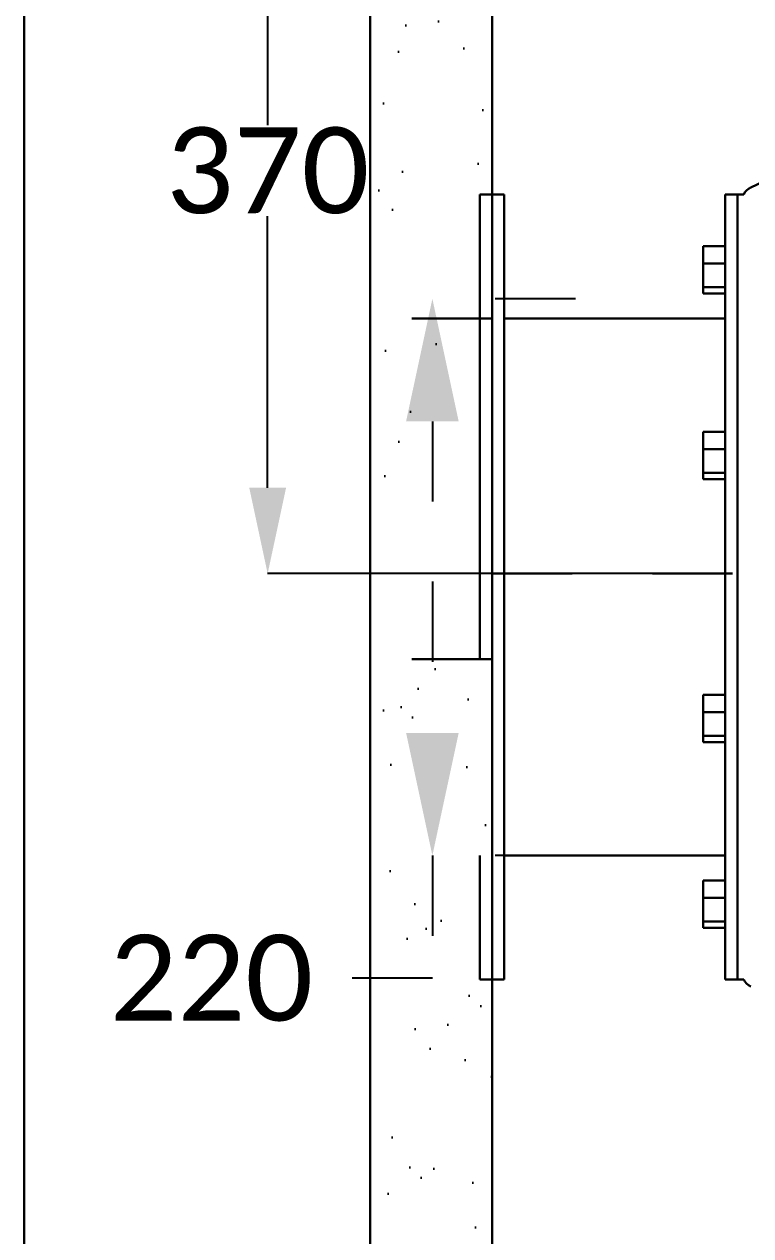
# Model space of a CAD drawing. Header units: millimetres. Extents: x 13935 to 21534, y -198 to 9202.
# Drawn here: x 19474.6 to 19770.7, y 7006.7 to 7500.6 of the extents above; entities that cross this region are included whole.
import ezdxf

# ---------------------------------------------------------------- set-up
doc = ezdxf.new("R2010")
doc.units = ezdxf.units.MM
doc.header["$LTSCALE"] = 326.7
doc.header["$PDMODE"] = 3
doc.header["$PDSIZE"] = 8
doc.linetypes.add('DASHED', pattern=[0.2, 0.1, -0.1])
doc.layers.get('0').update_dxf_attribs({"linetype": 'CONTINUOUS'})
doc.layers.get('Defpoints').update_dxf_attribs({"linetype": 'CONTINUOUS'})
doc.styles.get("Standard").update_dxf_attribs({"font": 'calibri.ttf'})
doc.dimstyles.new('DIMSTYLE_1', dxfattribs={"dimtxt": 40, "dimasz": 35, "dimexe": 0.08, "dimexo": 1, "dimgap": 1, "dimtad": 1, "dimdsep": 46, "dimtxsty": 'Standard', "dimblk": '_FILLED', "dimblk1": '_FILLED', "dimblk2": '_FILLED', "dimcen": 0.09, "dimazin": 2, "dimtp": 0.01, "dimtm": 0.01, "dimtfac": 1, "dimtofl": 0, "dimtmove": 0, "dimatfit": 3, "dimldrblk": '_FILLED', "dimfxl": 1, "dimtolj": 1, "dimarcsym": 0})
doc.dimstyles.get("Standard").update_dxf_attribs({"dimtxt": 35, "dimasz": 35, "dimexe": 0.08, "dimexo": 1, "dimtad": 1, "dimdsep": 46, "dimtxsty": 'Standard', "dimblk": '_FILLED', "dimblk1": '_FILLED', "dimblk2": '_FILLED', "dimcen": 0.09, "dimazin": 2, "dimtol": 1, "dimtp": 0.01, "dimtm": 0.01, "dimtfac": 1, "dimtofl": 0, "dimtmove": 0, "dimatfit": 3, "dimldrblk": '_FILLED', "dimfxl": 1, "dimtolj": 1, "dimarcsym": 0})

# ---------------------------------------------------------------- blocks, each defined once
blk = doc.blocks.new('_FILLED')
at = {"color": 0, "linetype": 'ByBlock'}
blk.add_solid([(0, 0), (-1, 0.2143), (-1, -0.2143)], dxfattribs=at)
blk = doc.blocks.new('*D2246')
at = {"color": 0, "linetype": 'Continuous', "lineweight": -2}
for p, q in [((20377.22, 7181.89), (20377.22, 6881.92)), ((19665.22, 7096.89), (19665.22, 6881.92)), ((19700.22, 6882), (20342.22, 6882))]:
    blk.add_line(p, q, dxfattribs=at)
at = {"layer": 'Defpoints', "color": 0}
for p in [(20377.22, 7182.89), (19665.22, 7097.89), (20377.22, 6882)]:
    blk.add_point(p, dxfattribs=at)
at = {"color": 0, "linetype": 'ByBlock', "lineweight": -2, "xscale": 35, "yscale": 35, "zscale": 35, "rotation": 180}
blk.add_blockref('_FILLED', (19665.22, 6882), dxfattribs=at)
at = {"color": 0, "linetype": 'ByBlock', "lineweight": -2, "xscale": 35, "yscale": 35, "zscale": 35}
blk.add_blockref('_FILLED', (20377.22, 6882), dxfattribs=at)
at = {"color": 0, "lineweight": 30, "insert": (20028.53, 6936.33), "char_height": 40, "attachment_point": 2, "line_spacing_factor": 0.9}
blk.add_mtext('\\A1;\\A1;715', dxfattribs=at)
blk = doc.blocks.new('*D2248')
at = {"color": 0, "linetype": 'Continuous', "lineweight": -2}
for p, q in [((19843.52, 7654.61), (19573.73, 7654.61)), ((19573.81, 7619.61), (19573.81, 7459.43)), ((19573.81, 7311.61), (19573.81, 7422.32)), ((19737.43, 7276.61), (19573.73, 7276.61))]:
    blk.add_line(p, q, dxfattribs=at)
at = {"layer": 'Defpoints', "color": 0}
for p in [(19573.81, 7654.61), (19844.52, 7654.61), (19738.43, 7276.61)]:
    blk.add_point(p, dxfattribs=at)
at = {"color": 0, "linetype": 'ByBlock', "lineweight": -2, "xscale": 35, "yscale": 35, "zscale": 35}
for p, rotation in [((19573.81, 7654.61), 90), ((19573.81, 7276.61), 270)]:
    blk.add_blockref('_FILLED', p, dxfattribs=dict(at, rotation=rotation))
at = {"color": 0, "lineweight": 30, "insert": (19573.81, 7440.87), "char_height": 35, "attachment_point": 5}
blk.add_mtext('\\A1;370', dxfattribs=at)
blk = doc.blocks.new('*D2250')
at = {"color": 0, "linetype": 'DASHED', "lineweight": -2}
for p, q in [((19699.22, 7388.67), (19640.85, 7388.67)), ((19640.93, 7338.67), (19640.93, 7211.67)), ((19699.22, 7161.67), (19640.85, 7161.67)), ((19640.93, 7161.67), (19640.93, 7111.67)), ((19640.93, 7111.67), (19590.93, 7111.67))]:
    blk.add_line(p, q, dxfattribs=at)
at = {"layer": 'Defpoints', "color": 0}
for p in [(19700.22, 7388.67), (19640.93, 7161.67), (19700.22, 7161.67)]:
    blk.add_point(p, dxfattribs=at)
at = {"color": 0, "linetype": 'ByBlock', "lineweight": -2, "xscale": 50, "yscale": 50, "zscale": 50}
for p, rotation in [((19640.93, 7388.67), 90), ((19640.93, 7161.67), 270)]:
    blk.add_blockref('_FILLED', p, dxfattribs=dict(at, rotation=rotation))
at = {"color": 0, "lineweight": 30, "insert": (19550.88, 7111.67), "char_height": 35, "attachment_point": 5}
blk.add_mtext('\\A1;220', dxfattribs=at)

msp = doc.modelspace()

# ---------------------------------------------------------------- hatches: boundary and pattern name
at = {"linetype": 'ByBlock', "lineweight": 30}
h = msp.add_hatch(dxfattribs=at)
h.set_pattern_fill('AR-SAND', color=256)
h.set_pattern_definition([(37.5, (7820.81, 5353.38), (-1.60003, 48.94132), [0, -38.608, 0, -43.18, 0, -41.275]), (7.5, (7820.81, 5353.38), (44.95233, 71.6825), [0, -20.828, 0, -34.798, 0, -13.335]), (327.5, (7789.57, 5353.38), (79.09924, 0.14372), [0, -12.7, 0, -45.72, 0, -59.69]), (317.5, (7789.57, 5353.38), (76.35565, 22.29293), [0, -6.35, 0, -29.972, 0, -34.29])])
edge = h.paths.add_edge_path()
edge.add_line((19615.59053, 7248.72751), (19615.59053, 7711.61514))
edge.add_line((19665.222, 7661.61514), (19615.59053, 7661.61514))
edge.add_line((19665.222, 7380.67139), (19615.59053, 7380.67139))
edge.add_line((19665.222, 7526.1766), (19665.222, 7661.61514))
edge.add_line((19665.222, 7661.61514), (19665.222, 7438.1766))
h = msp.add_hatch(dxfattribs=at)
h.set_pattern_fill('AR-SAND', color=256)
h.set_pattern_definition([(37.5, (7820.81, 5338.375), (-1.60003, 48.94132), [0, -38.608, 0, -43.18, 0, -41.275]), (7.5, (7820.81, 5338.375), (44.95233, 71.6825), [0, -20.828, 0, -34.798, 0, -13.335]), (327.5, (7789.57, 5338.375), (79.09924, 0.14372), [0, -12.7, 0, -45.72, 0, -59.69]), (317.5, (7789.57, 5338.375), (76.35565, 22.29293), [0, -6.35, 0, -29.972, 0, -34.29])])
edge = h.paths.add_edge_path()
edge.add_line((19615.59053, 6671.103), (19615.59053, 7241.7223))
edge.add_line((19660.222, 7111.17139), (19665.222, 7111.17139))
edge.add_line((19665.222, 6671.103), (19615.59053, 6671.103))
edge.add_line((19665.222, 7241.7223), (19615.59053, 7241.7223))
edge.add_line((19660.222, 7161.7223), (19660.222, 7111.17139))
edge.add_line((19665.222, 6671.103), (19665.222, 7241.7223))

# ---------------------------------------------------------------- linework, layer by layer
for p, q in [((19615.59053, 7241.7223), (19615.59053, 7704.60993)), ((19665.222, 7654.60993), (19665.222, 7431.17139)), ((19660.222, 7380.76717), (19660.222, 7431.17139)), ((19660.222, 7356.60993), (19660.222, 7241.7223)), ((19615.59053, 7241.7223), (19615.59053, 6751.103)), ((19665.222, 6751.103), (19665.222, 7191.17139)), ((19660.222, 7161.7223), (19660.222, 7111.17139))]:
    msp.add_line(p, q, dxfattribs=at)
at = {"color": 0, "linetype": 'Continuous', "lineweight": 30}
for p, q in [((19823.36059, 7459.02924), (19770.6546, 7434.07649)), ((19665.222, 7431.17139), (19665.222, 7111.17139)), ((19670.222, 7431.17139), (19665.222, 7431.17139)), ((19670.222, 7111.17139), (19670.222, 7431.17139)), ((19760.222, 7431.17139), (19760.222, 7111.17139)), ((19760.222, 7431.17139), (19767.78334, 7431.17139)), ((19765.222, 7431.17139), (19765.222, 7111.17252)), ((19751.222, 7410.17378), (19751.222, 7390.85526)), ((19751.222, 7410.17378), (19760.222, 7410.17378)), ((19751.222, 7403.10271), (19760.222, 7403.10271)), ((19751.222, 7393.44345), (19760.222, 7393.44345)), ((19751.222, 7390.85526), (19760.222, 7390.85526)), ((19670.222, 7380.67139), (19760.222, 7380.67139)), ((19751.222, 7334.40632), (19751.222, 7315.08781)), ((19751.222, 7334.40632), (19760.222, 7334.40632)), ((19751.222, 7327.33526), (19760.222, 7327.33526)), ((19751.222, 7317.676), (19760.222, 7317.676)), ((19751.222, 7315.08781), (19760.222, 7315.08781)), ((19751.222, 7227.25496), (19751.222, 7207.93645)), ((19751.222, 7227.25496), (19760.222, 7227.25496)), ((19751.222, 7220.1839), (19760.222, 7220.1839)), ((19751.222, 7210.52464), (19760.222, 7210.52464)), ((19751.222, 7207.93645), (19760.222, 7207.93645)), ((19670.222, 7161.67139), (19760.222, 7161.67139)), ((19751.222, 7151.48751), (19751.222, 7132.16899)), ((19751.222, 7151.48751), (19760.222, 7151.48751)), ((19751.222, 7144.41644), (19760.222, 7144.41644)), ((19751.222, 7134.75718), (19760.222, 7134.75718)), ((19751.222, 7132.16899), (19760.222, 7132.16899)), ((19670.222, 7111.17139), (19665.222, 7111.17139)), ((19760.222, 7111.17139), (19767.78282, 7111.17139))]:
    msp.add_line(p, q, dxfattribs=at)
at = {"linetype": 'DASHED', "lineweight": 30}
for p, q in [((19665.222, 7431.17139), (19660.222, 7431.17139)), ((19665.222, 7380.67139), (19615.59053, 7380.67139)), ((19665.222, 7241.7223), (19615.59053, 7241.7223)), ((19660.222, 7111.17139), (19665.222, 7111.17139))]:
    msp.add_line(p, q, dxfattribs=at)
at = {"lineweight": 30}
msp.add_line((19660.222, 7431.17139), (19660.222, 7276.60993), dxfattribs=at)
at = {"color": 0, "linetype": 'DASHED', "lineweight": 30}
msp.add_line((19665.222, 7276.60993), (20397.1993, 7276.60993), dxfattribs=at)
at = {"lineweight": 30}
msp.add_lwpolyline([(19474.6264, 7978.7859), (21242.39745, 7978.7859), (21242.39745, 6513.94669), (19474.6264, 6513.94669)], close=True, dxfattribs=at)
at = {"color": 0, "linetype": 'Continuous', "lineweight": 30}
msp.add_lwpolyline([(19615.59053, 7380.76717), (19615.59053, 6671.103), (19665.222, 6671.103), (19665.222, 7431.17139)], dxfattribs=at)
msp.add_arc((19773.222, 7113.68924), 6, 204.8394745, 244.6655885, dxfattribs=at)
msp.add_open_spline([(19770.6546, 7434.07613), (19769.42344, 7433.49326), (19768.34981, 7432.41026), (19767.77741, 7431.1742)], degree=3, dxfattribs=at)

# ---------------------------------------------------------------- dimensions: what is measured, and where the dimension line sits
dim = msp.add_linear_dim(base=(19573.80891, 7654.60993), p1=(19738.42807, 7276.60993), p2=(19844.52308, 7654.60993), angle=90, text='370', dimstyle='Standard', override={"dimtad": 0, "dimtih": 1, "dimtoh": 1, "dimdec": 4, "dimzin": 0, "dimtxsty": 'Standard', "dimcen": 54, "dimadec": 0, "dimazin": 0, "dimtdec": 4, "dimtzin": 0}, dxfattribs=at)
dim.commit()
dim.dimension.update_dxf_attribs({"geometry": '*D2248', "text_midpoint": (19573.80891, 7440.87107), "dimtype": 160})
at = {"linetype": 'DASHED', "lineweight": 30}
dim = msp.add_linear_dim(base=(19640.93163, 7161.67139), p1=(19700.222, 7388.67139), p2=(19700.222, 7161.67139), angle=90, text='220', dimstyle='Standard', override={"dimasz": 50, "dimtad": 0, "dimtih": 1, "dimtoh": 1, "dimdec": 4, "dimzin": 0, "dimcen": 53.46, "dimadec": 0, "dimazin": 0, "dimtdec": 4, "dimtzin": 0}, dxfattribs=at)
dim.commit()
dim.dimension.update_dxf_attribs({"geometry": '*D2250', "text_midpoint": (19550.87779, 7111.67139), "dimtype": 160})
at = {"color": 0, "linetype": 'Continuous', "lineweight": 30}
dim = msp.add_linear_dim(base=(20377.222, 6882.00143), p1=(19665.222, 7097.88567), p2=(20377.222, 7182.88567), text='\\A1;715', dimstyle='DIMSTYLE_1', override={"dimtxsty": 'Standard'}, dxfattribs=at)
dim.commit()
dim.dimension.update_dxf_attribs({"geometry": '*D2246', "text_midpoint": (20028.5316, 6882.00143), "dimtype": 160})

doc.saveas('drawing.dxf')
